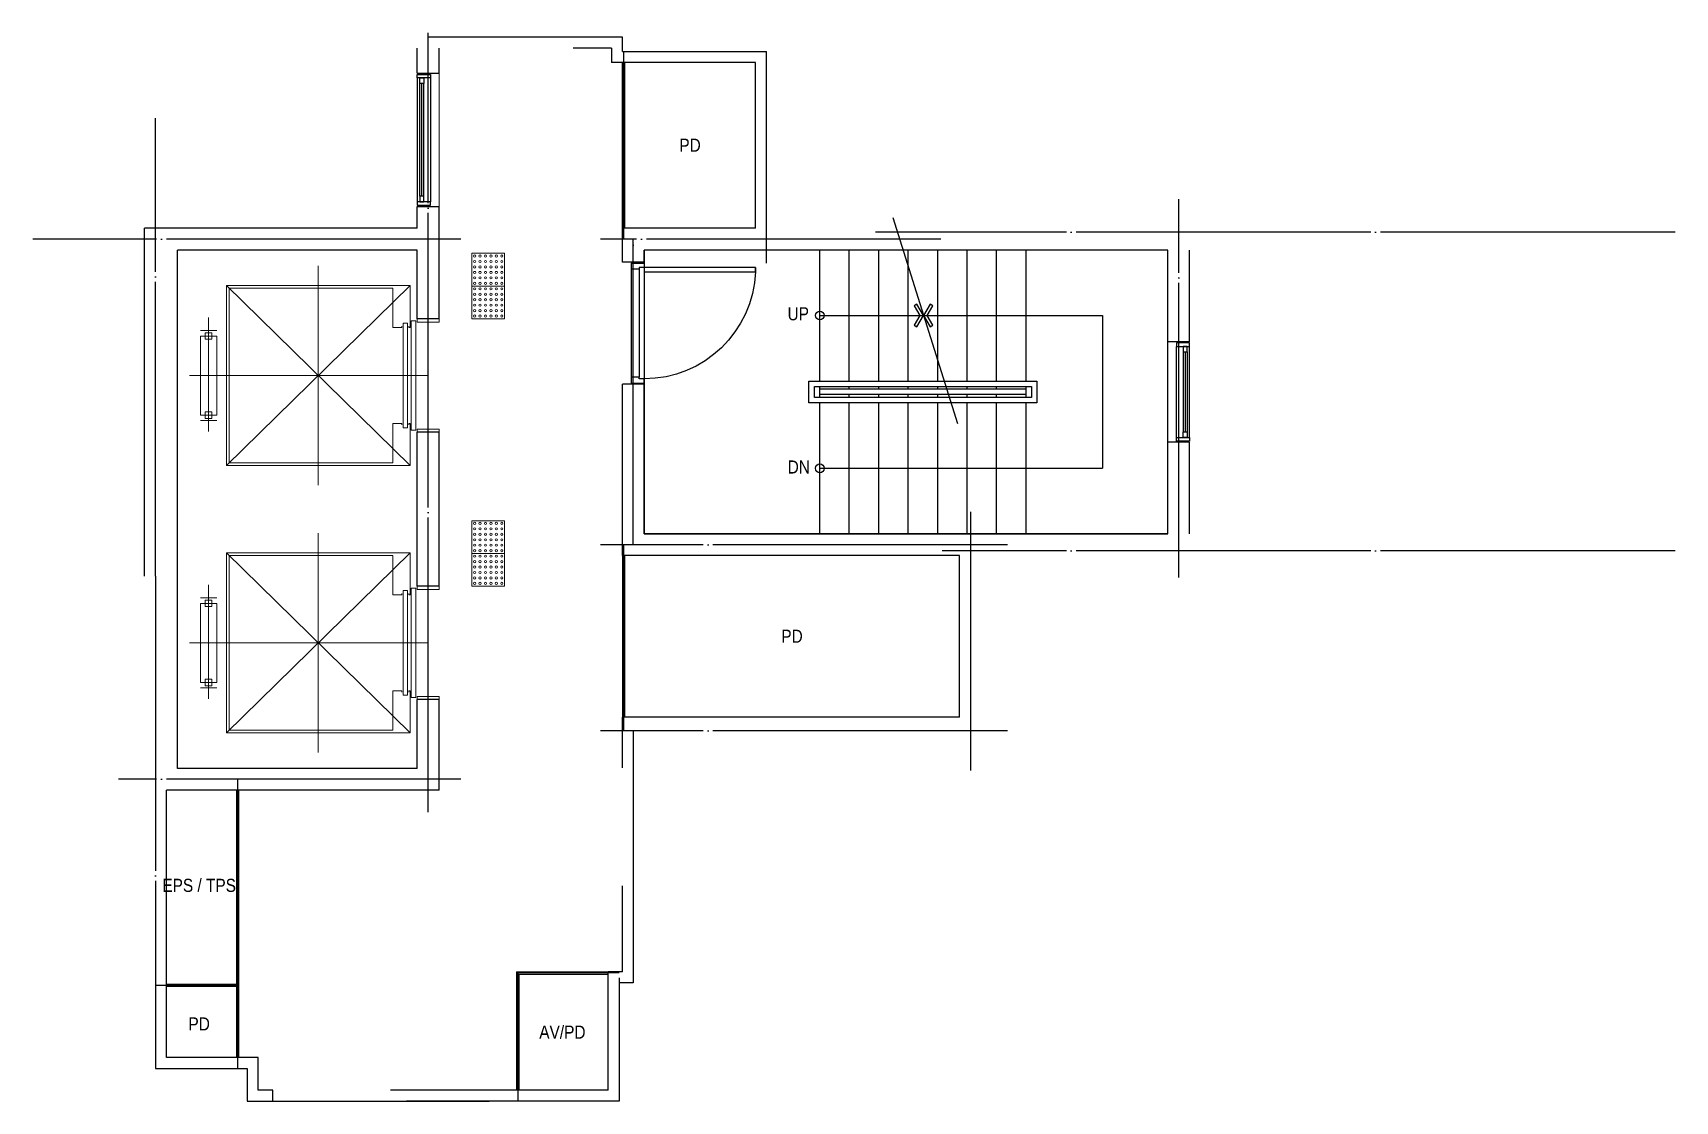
# Model space of a CAD drawing. Header units: millimetres. Extents: x 803590 to 818645, y 321882 to 331672.
import ezdxf
from ezdxf.enums import TextEntityAlignment as Align

# ---------------------------------------------------------------- set-up
doc = ezdxf.new("R2010")
doc.units = ezdxf.units.MM
doc.header["$LTSCALE"] = 50
doc.header["$MEASUREMENT"] = 0
doc.linetypes.add('CEN', pattern=[62, 60, -1, 0, -1])
doc.layers.get('0').update_dxf_attribs({"linetype": 'CONTINUOUS', "lineweight": 0})
doc.layers.get('Defpoints').update_dxf_attribs({"linetype": 'CONTINUOUS'})
for name, color, linetype in [('A-CEN', 1, 'CEN'), ('A-CEN-BR', 5, 'CEN'), ('A-CON', 2, 'CONTINUOUS'), ('A-DOR', 4, 'CONTINUOUS'), ('A-ELE-7', 7, 'CONTINUOUS'), ('A-FIN', 6, 'CONTINUOUS'), ('A-STA', 4, 'CONTINUOUS'), ('A-STA-ELE', 6, 'CONTINUOUS'), ('A-SYM', 7, 'CONTINUOUS'), ('A-TIL', 8, 'CONTINUOUS'), ('A-TOL', 4, 'CONTINUOUS'), ('A-TXT', 3, 'CONTINUOUS'), ('A-WIN', 4, 'CONTINUOUS')]:
    doc.layers.add(name, color=color, linetype=linetype)
doc.layers.add('A-ELE-9', color=9, linetype='CONTINUOUS', lineweight=0)
doc.layers.add('점형블록', color=7, linetype='CONTINUOUS', lineweight=0)
doc.styles.get("Standard").update_dxf_attribs({"font": 'Dotum.ttf'})

# ---------------------------------------------------------------- blocks, each defined once
blk = doc.blocks.new('elev 15')
at = {"layer": 'A-ELE-9', "color": 4}
for p, q in [((0, -1005), (0, 1005)), ((-841, -825), (841, 825)), ((-841, 825), (841, -825)), ((1006, -513), (1006, 532)), ((931, 413), (1081, 413)), ((-1005, 0), (1182, 0)), ((931, -413), (1081, -413))]:
    blk.add_line(p, q, dxfattribs=at)
for points in [[(-829, -452), (-829, -440), (-841, -440), (-841, -825), (841, -825), (841, 825), (-841, 825), (-841, 440), (-829, 440), (-829, 452)], [(-765, -452), (-765, -440), (-684, -440), (-684, -800), (816, -800), (816, 800), (-684, 800), (-684, 440), (-765, 440), (-765, 452)], [(-1108, 490), (-1108, 520), (-908, 520), (-908, 490), (-1108, 490)], [(-1108, -490), (-1108, -520), (-908, -520), (-908, -490), (-1108, -490)]]:
    blk.add_lwpolyline(points, dxfattribs=at)
for points in [[(-893, -500), (-893, 500), (-853, 500), (-853, -500)], [(-817, -480), (-817, 480), (-777, 480), (-777, -480)], [(931, -363), (1081, -363), (1081, 362), (931, 362)], [(976, 392), (1036, 392), (1036, 333), (976, 333)], [(976, -393), (1036, -393), (1036, -333), (976, -333)]]:
    blk.add_lwpolyline(points, close=True, dxfattribs=at)
blk = doc.blocks.new('A-S1100')
at = {"layer": 'A-DOR'}
for p, q in [((0, 0), (0, 120)), ((0, 120), (40, 120)), ((55, 0), (0, 0)), ((40, 120), (40, 75)), ((40, 75), (55, 75)), ((55, 75), (55, 0)), ((1060, 75), (1045, 75)), ((1045, 75), (1045, 0)), ((1100, 0), (1045, 0)), ((1100, 120), (1060, 120)), ((1060, 120), (1060, 75)), ((1100, 0), (1100, 120))]:
    blk.add_line(p, q, dxfattribs=at)
at = {"layer": 'A-DOR', "color": 9}
for p, q in [((1060, 120), (40, 120)), ((1045, 75), (55, 75)), ((1045, 0), (55, 0))]:
    blk.add_line(p, q, dxfattribs=at)
at = {"layer": 'A-DOR'}
blk.add_lwpolyline([(1060, 120), (1020, 120), (1020, 1140), (1060, 1140)], close=True, dxfattribs=at)
blk.add_arc((1060, 120), 1020, 92.2388, 180.0027, dxfattribs=at)
at = {"layer": 'A-TOL', "ltscale": 0.9}
blk.add_line((1060, 1140), (1010, 1140), dxfattribs=at)
blk = doc.blocks.new('A-W900-6')
at = {"layer": 'A-WIN', "color": 8}
for p, q in [((33, 120), (867, 120)), ((33, 0), (867, 0)), ((817, 96), (83, 96)), ((817, 60), (83, 60))]:
    blk.add_line(p, q, dxfattribs=at)
at = {"layer": 'A-WIN'}
blk.add_line((817, 78), (83, 78), dxfattribs=at)
for points in [[(0, 0), (33, 0), (33, 120), (0, 120)], [(900, 0), (867, 0), (867, 120), (900, 120)]]:
    blk.add_lwpolyline(points, close=True, dxfattribs=at)
for points in [[(33, 60), (83, 60), (83, 96), (33, 96), (33, 60)], [(867, 60), (817, 60), (817, 96), (867, 96), (867, 60)]]:
    blk.add_lwpolyline(points, dxfattribs=at)
blk = doc.blocks.new('A$C6FBE75BB')
at = {"layer": '점형블록', "color": 6}
for p, q in [((290, 300, 0), (-10, 300, 0)), ((-10, 0, 0), (-10, 300, 0)), ((290, 0, 0), (290, 300, 0)), ((290, 0, 0), (-10, 0, 0))]:
    blk.add_line(p, q, dxfattribs=at)
at = {"layer": '점형블록', "color": 8}
for centre in [(15, 275, 0), (15, 225, 0), (15, 175, 0), (65, 275, 0), (65, 225, 0), (65, 175, 0), (115, 275, 0), (115, 225, 0), (115, 175, 0), (165, 275, 0), (165, 225, 0), (165, 175, 0), (215, 275, 0), (215, 225, 0), (215, 175, 0), (265, 275, 0), (265, 225, 0), (265, 175, 0), (15, 125, 0), (15, 75, 0), (15, 25, 0), (65, 125, 0), (65, 75, 0), (65, 25, 0), (115, 125, 0), (115, 75, 0), (115, 25, 0), (165, 125, 0), (165, 75, 0), (165, 25, 0), (215, 125, 0), (215, 75, 0), (215, 25, 0), (265, 125, 0), (265, 75, 0), (265, 25, 0)]:
    blk.add_circle(centre, 10, dxfattribs=at)
blk = doc.blocks.new('A-W1200-1')
at = {"layer": 'A-WIN', "color": 8}
for p, q in [((-120, -33), (-120, -1167)), ((-96, -1117), (-96, -83)), ((-60, -1117), (-60, -83)), ((0, -33), (0, -1167))]:
    blk.add_line(p, q, dxfattribs=at)
at = {"layer": 'A-WIN'}
blk.add_line((-78, -1117), (-78, -83), dxfattribs=at)
for points in [[(0, 0), (0, -33), (-120, -33), (-120, 0)], [(0, -1200), (0, -1167), (-120, -1167), (-120, -1200)]]:
    blk.add_lwpolyline(points, close=True, dxfattribs=at)
for points in [[(-60, -33), (-60, -83), (-96, -83), (-96, -33), (-60, -33)], [(-60, -1167), (-60, -1117), (-96, -1117), (-96, -1167), (-60, -1167)]]:
    blk.add_lwpolyline(points, dxfattribs=at)
blk = doc.blocks.new('A$Cc64d90c7')
at = {"layer": 'A-STA'}
for p, q in [((1610, 1790), (1610, 2990)), ((1880, 1790), (1880, 2990)), ((2150, 1790), (2150, 2990)), ((2420, 1790), (2420, 2990)), ((2690, 1790), (2690, 2990)), ((2960, 1790), (2960, 2990)), ((3230, 1790), (3230, 2990)), ((3500, 1790), (3500, 2990)), ((1610, 1640), (1610, 1740)), ((3500, 1715), (1610, 1715)), ((3500, 1665), (1610, 1665)), ((1880, 1715), (1880, 1740)), ((1880, 1640), (1880, 1665)), ((2150, 1715), (2150, 1740)), ((2150, 1640), (2150, 1665)), ((2420, 1715), (2420, 1740)), ((2420, 1640), (2420, 1665)), ((2690, 1715), (2690, 1740)), ((2690, 1640), (2690, 1665)), ((2960, 1715), (2960, 1740)), ((2960, 1640), (2960, 1665)), ((3230, 1715), (3230, 1740)), ((3230, 1640), (3230, 1665)), ((3500, 1640), (3500, 1740)), ((1610, 390), (1610, 1590)), ((1880, 390), (1880, 1590)), ((2150, 390), (2150, 1590)), ((2420, 390), (2420, 1590)), ((2690, 390), (2690, 1590)), ((2960, 390), (2960, 1590)), ((3230, 390), (3230, 1590)), ((3500, 390), (3500, 1590))]:
    blk.add_line(p, q, dxfattribs=at)
at = {"layer": 'A-STA-ELE'}
for points in [[(1510, 1590), (1510, 1790), (3600, 1790), (3600, 1590)], [(1560, 1640), (1560, 1740), (3550, 1740), (3550, 1640)]]:
    blk.add_lwpolyline(points, close=True, dxfattribs=at)
at = {"layer": 'A-SYM'}
for p, q in [((2279, 3288), (2871, 1400)), ((1610, 2390), (4200, 2390)), ((4200, 2390), (4200, 990)), ((1610, 990), (4200, 990))]:
    blk.add_line(p, q, dxfattribs=at)
for points in [[(2526, 2390), (2474, 2301), (2500, 2286), (2560, 2390), (2500, 2494), (2474, 2479)], [(2595, 2390), (2646, 2479), (2620, 2494), (2560, 2390), (2620, 2286), (2646, 2301)]]:
    blk.add_lwpolyline(points, close=True, dxfattribs=at)
for centre in [(1610, 2390), (1610, 990)]:
    blk.add_circle(centre, 40.6, dxfattribs=at)
at = {"layer": 'Defpoints', "ltscale": 0.9}
blk.add_lwpolyline([(4800, 390), (4800, 2990), (0, 2990), (0, 390)], close=True, dxfattribs=at)
at = {"layer": 'A-TXT', "linetype": 'Continuous', "ltscale": 10, "width": 0.9}
for s, p in [('UP', (1412, 2406)), ('DN', (1417, 1002))]:
    blk.add_text(s, height=120, dxfattribs=at).set_placement(p, align=Align.MIDDLE_CENTER)

msp = doc.modelspace()

# ---------------------------------------------------------------- linework, layer by layer
at = {"layer": 'A-CEN', "ltscale": 0.9}
for p, q in [((807215, 324532), (807215, 331672)), ((808995, 331502), (810315, 331502)), ((810315, 329562), (810315, 331502)), ((804715, 326692), (804715, 330892)), ((814095, 326682), (814095, 330147)), ((807515, 329782), (803590, 329782)), ((811915, 329782), (808795, 329782)), ((809095, 326982), (809095, 329782)), ((809095, 327427), (809095, 329782)), ((818645, 329847), (811315, 329847)), ((818645, 329847), (811315, 329847)), ((812185, 327282), (812185, 324912)), ((812525, 326982), (808795, 326982)), ((818645, 326927), (811925, 326927)), ((804715, 326692), (804715, 322182)), ((812525, 325277), (808795, 325277)), ((809095, 325277), (809095, 322967)), ((807515, 324832), (804375, 324832)), ((807515, 324832), (804375, 324832)), ((808965, 323012), (808965, 321882)), ((809095, 322967), (808965, 322967)), ((805555, 321882), (807775, 321882)), ((808965, 321882), (807015, 321882))]:
    msp.add_line(p, q, dxfattribs=at)
for points in [[(808995, 331502), (808995, 331632), (807215, 331632)], [(804715, 322182), (805555, 322182), (805555, 321882)]]:
    msp.add_lwpolyline(points, dxfattribs=at)
at = {"layer": 'A-CEN-BR', "ltscale": 0.9}
for p, q in [((809005, 331502), (809005, 329782)), ((809005, 326982), (809005, 325277)), ((805470, 322182), (805470, 324832)), ((805470, 322942), (804715, 322942)), ((808035, 323057), (808035, 321882)), ((808965, 323057), (808035, 323057))]:
    msp.add_line(p, q, dxfattribs=at)
at = {"layer": 'A-CON', "ltscale": 0.9}
for p, q in [((807115, 331302), (807115, 331532)), ((807315, 331302), (807315, 331532)), ((808895, 331532), (808545, 331532)), ((808895, 331532), (808895, 331402)), ((810215, 331402), (808895, 331402)), ((810215, 329882), (810215, 331402)), ((807115, 331302), (807315, 331302)), ((807115, 329882), (807115, 330082)), ((807115, 330082), (807315, 330082)), ((807315, 329052), (807315, 330082)), ((804615, 326692), (804615, 329882)), ((807115, 329882), (804615, 329882)), ((808995, 329582), (808995, 329882)), ((808995, 329572), (808995, 329882)), ((810215, 329882), (808995, 329882)), ((807115, 329682), (804915, 329682)), ((804915, 324932), (804915, 329682)), ((807115, 329052), (807115, 329682)), ((809195, 329572), (808995, 329572)), ((809195, 329572), (809195, 329682)), ((813995, 329682), (809195, 329682)), ((813995, 328842), (813995, 329682)), ((814195, 328842), (814195, 329682)), ((807315, 329052), (807115, 329052)), ((814195, 328842), (813995, 328842)), ((808995, 326882), (808995, 328452)), ((809195, 328452), (808995, 328452)), ((809195, 327082), (809195, 328452)), ((807115, 326602), (807115, 328012)), ((807315, 328012), (807115, 328012)), ((807315, 326602), (807315, 328012)), ((813995, 327082), (813995, 327922)), ((814195, 327922), (813995, 327922)), ((814195, 327082), (814195, 327922)), ((813995, 327082), (809195, 327082)), ((812085, 326882), (808995, 326882)), ((812085, 325402), (812085, 326882)), ((807315, 326602), (807115, 326602)), ((807115, 324932), (807115, 325562)), ((807315, 325562), (807115, 325562)), ((807315, 324732), (807315, 325562)), ((812085, 325402), (808995, 325402)), ((808995, 324937), (808995, 325402)), ((807115, 324932), (804915, 324932)), ((804815, 322282), (804815, 324732)), ((807315, 324732), (804815, 324732)), ((808995, 323067), (808995, 323857)), ((808865, 321982), (808865, 323067)), ((808995, 323067), (808865, 323067)), ((808865, 321982), (806870, 321982))]:
    msp.add_line(p, q, dxfattribs=at)
msp.add_lwpolyline([(805790, 321882), (805790, 321982), (805655, 321982), (805655, 322282), (804815, 322282)], dxfattribs=at)
at = {"layer": 'A-ELE-9'}
for p, q in [((807315, 331302), (807315, 330082)), ((813995, 327922), (813995, 328842))]:
    msp.add_line(p, q, dxfattribs=at)
at = {"layer": 'A-FIN', "ltscale": 0.9}
for p, q in [((805460, 322282), (805460, 324732)), ((805480, 322282), (805480, 324732)), ((805460, 322952), (804815, 322952)), ((805460, 322932), (804815, 322932)), ((808025, 323067), (808025, 321982)), ((808025, 323067), (808865, 323067)), ((808045, 323047), (808045, 321982)), ((808045, 323047), (808865, 323047))]:
    msp.add_line(p, q, dxfattribs=at)
at = {"layer": 'A-TIL', "color": 6, "ltscale": 0.9}
for p, q in [((808995, 329882), (808995, 331402)), ((809015, 331402), (809015, 329882)), ((808995, 326882), (808995, 325402)), ((809015, 326882), (809015, 325402))]:
    msp.add_line(p, q, dxfattribs=at)

# ---------------------------------------------------------------- block references
at = {"ltscale": 0.9}
msp.add_blockref('A-W1200-1', (807235, 331292), dxfattribs=at)
msp.add_blockref('A$Cc64d90c7', (809195, 326692))
at = {"xscale": -1.000000000000006, "rotation": 270}
msp.add_blockref('A-W900-6', (814075, 327932), dxfattribs=at)
at = {"layer": 'A-DOR', "xscale": -1.000000000000006, "rotation": 270}
msp.add_blockref('A-S1100', (809075, 328462), dxfattribs=at)
at = {"layer": 'A-ELE-7', "xscale": -1}
for p in [(806207, 328532), (806207, 326082)]:
    msp.add_blockref('elev 15', p, dxfattribs=at)
at = {"layer": '점형블록', "extrusion": (6.57263e-07, 3.81275e-07, 1), "rotation": 180}
for p in [(807905, 329652, 1), (807905, 329352, 1), (807905, 327202, 1), (807905, 326902, 1)]:
    msp.add_blockref('A$C6FBE75BB', p, dxfattribs=at)

# ---------------------------------------------------------------- texts
at = {"layer": 'A-TXT', "linetype": 'Continuous', "ltscale": 10, "width": 0.9}
for s, p in [('PD', (809615, 330643, 0)), ('PD', (810550, 326143, 0)), ('EPS / TPS', (805115, 323860, 0)), ('PD', (805115, 322590, 0)), ('AV/PD', (808445, 322515, 0))]:
    msp.add_text(s, height=120, dxfattribs=at).set_placement(p, align=Align.MIDDLE_CENTER)

doc.saveas('drawing.dxf')
